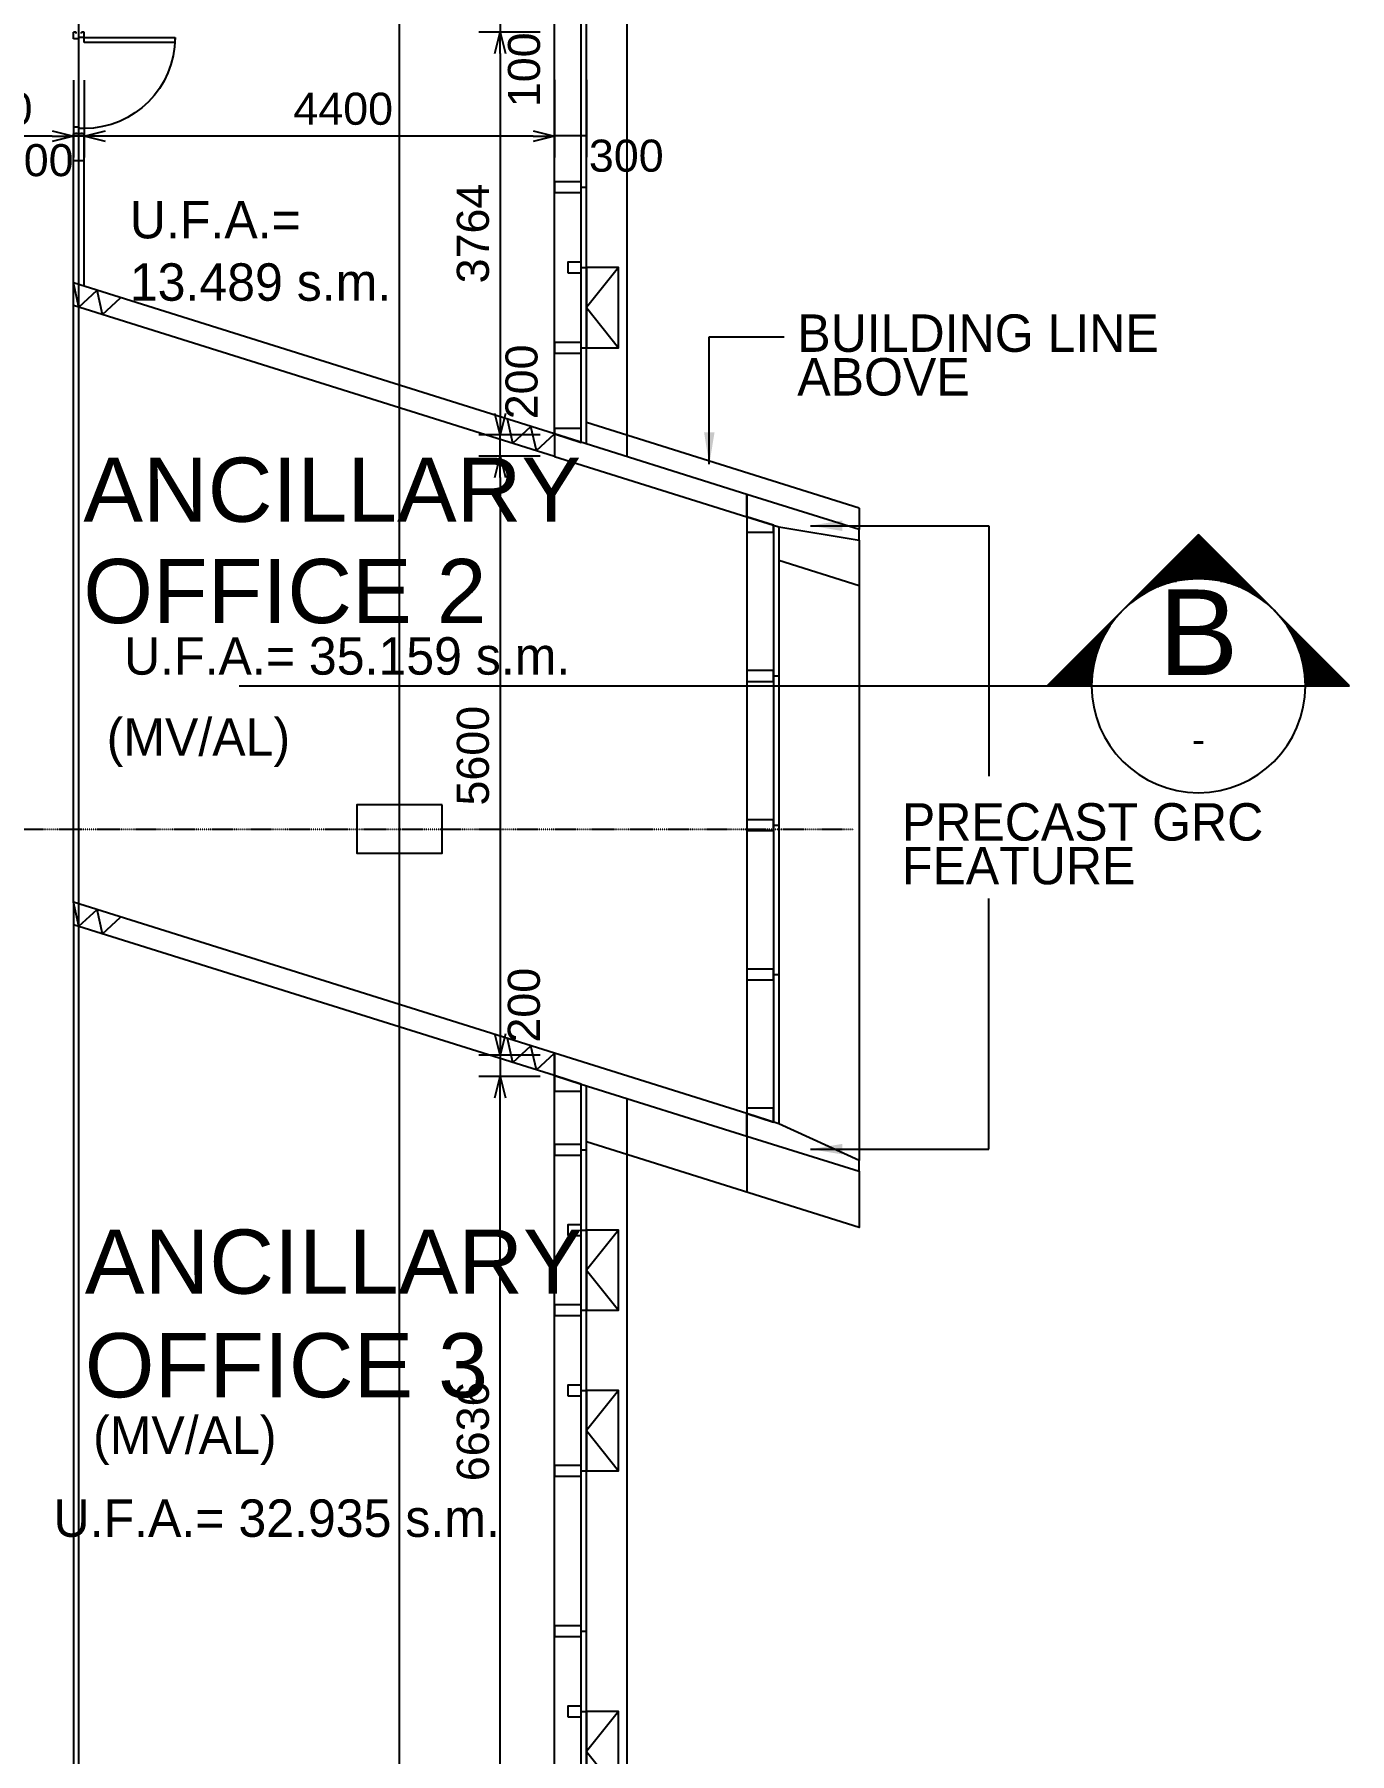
# Model space of a CAD drawing. Header units: millimetres. Extents: x 493 to 50177, y 313 to 55316.
# Drawn here: x 37873 to 50177, y 13540 to 29615 of the extents above; entities that cross this region are included whole.
import ezdxf
from ezdxf.enums import TextEntityAlignment as Align

# ---------------------------------------------------------------- set-up
doc = ezdxf.new("R2010")
doc.units = ezdxf.units.MM
doc.linetypes.add('DASHDOT', pattern=[1, 0.5, -0.25, 0, -0.25])
doc.layers.get('0').update_dxf_attribs({"color": 8})
doc.layers.get('Defpoints').update_dxf_attribs({"color": 8})
for name, color, linetype in [('DLN020__', 8, 'DASHDOT'), ('DLN030', 8, 'Continuous'), ('DLN040__', 8, 'Continuous'), ('DLN041_1', 8, 'Continuous'), ('DLN052__', 8, 'Continuous'), ('DLN061__1', 8, 'Continuous'), ('DLN210__', 8, 'Continuous'), ('DLN220__', 8, 'Continuous'), ('DLN280__', 8, 'Continuous'), ('DLN314__', 8, 'Continuous'), ('DLN324__', 8, 'Continuous'), ('DLN325__', 8, 'Continuous'), ('FITDOOR', 8, 'Continuous'), ('MARK', 8, 'Continuous')]:
    doc.layers.add(name, color=color, linetype=linetype)
doc.styles.add('ROMANS', font='swissl.ttf')
doc.styles.add('SWIS721LT450', font='swissl.ttf')
doc.styles.add('SWIS721LT750', font='swissl.ttf')
doc.dimstyles.new('INTDIM', dxfattribs={"dimscale": 200, "dimtxt": 2.25, "dimasz": 1.5, "dimexe": 1, "dimexo": 0, "dimgap": 1, "dimtad": 1, "dimdec": 0, "dimrnd": 1, "dimzin": 1, "dimdsep": 46, "dimtxsty": 'SWIS721LT450', "dimcen": 1, "dimclrd": 256, "dimclre": 256, "dimclrt": 256, "dimaunit": 1, "dimadec": 3, "dimazin": 0, "dimtfac": 1, "dimtdec": 0, "dimtix": 1, "dimtmove": 2, "dimatfit": 0, "dimfxl": 1, "dimtolj": 1, "dimtzin": 0, "dimarcsym": 0})

# ---------------------------------------------------------------- blocks, each defined once
blk = doc.blocks.new('DR1CR2')
at = {"layer": 'FITDOOR'}
for p, q in [((-50, 0), (-50, -50)), ((-50, 0), (0, 0)), ((0, 0), (0, -25)), ((-62.5, -50), (-50, -50)), ((-62.5, -50), (-62.5, -100)), ((-62.5, -100), (0, -100)), ((-12, -25), (0, -25)), ((-12, -75), (0, -75)), ((0, -75), (0, -100))]:
    blk.add_line(p, q, dxfattribs=at)
blk = doc.blocks.new('DR1AD')
at = {"layer": 'FITDOOR'}
for p, q in [((-45, 1), (0, 1)), ((-45, 1), (-45, 0)), ((0, 0), (0, 1)), ((-45, 0), (0, 0))]:
    blk.add_line(p, q, dxfattribs=at)
blk = doc.blocks.new('DR1AM')
at = {"layer": 'FITDOOR'}
blk.add_arc((0, 0), 1, 90, 180, dxfattribs=at)
blk = doc.blocks.new('DR1CL2')
at = {"layer": 'FITDOOR'}
for p, q in [((50, 0), (0, 0)), ((0, 0), (0, -25)), ((50, 0), (50, -50)), ((12, -25), (0, -25)), ((0, -75), (0, -100)), ((12, -75), (0, -75)), ((62.5, -100), (0, -100)), ((62.5, -50), (50, -50)), ((62.5, -50), (62.5, -100))]:
    blk.add_line(p, q, dxfattribs=at)
blk = doc.blocks.new('DIMARR')
for p, q in [((-1, 0.25), (0, 0)), ((-1, 0), (0, 0)), ((0, 0), (-1, -0.25))]:
    blk.add_line(p, q)
blk = doc.blocks.new('*D248')
at = {"layer": 'Defpoints', "color": 0, "transparency": 16777216}
for p in [(36539, 29387), (38239, 29387), (36539, 28664)]:
    blk.add_point(p, dxfattribs=at)
at = {"layer": 'DLN030', "lineweight": -2, "transparency": 16777216}
for p, q in [((36539, 29187), (36539, 28464)), ((38239, 29187), (38239, 28464)), ((38039, 28664), (36739, 28664))]:
    blk.add_line(p, q, dxfattribs=at)
at = {"layer": 'DLN030', "lineweight": -2, "transparency": 16777216, "xscale": 200, "yscale": 200, "zscale": 200, "rotation": 180}
blk.add_blockref('DIMARR', (36539, 28664), dxfattribs=at)
at = {"layer": 'DLN030', "lineweight": -2, "transparency": 16777216, "xscale": 200, "yscale": 200, "zscale": 200}
blk.add_blockref('DIMARR', (38239, 28664), dxfattribs=at)
at = {"layer": 'DLN030', "transparency": 16777216, "insert": (37389, 28918), "char_height": 300, "attachment_point": 5, "style": 'SWIS721LT450'}
blk.add_mtext('\\A1;1700', dxfattribs=at)
blk = doc.blocks.new('*D249')
at = {"layer": 'Defpoints', "color": 0, "transparency": 16777216}
for p in [(38239, 29387), (38339, 29387), (38239, 28664)]:
    blk.add_point(p, dxfattribs=at)
at = {"layer": 'DLN030', "lineweight": -2, "transparency": 16777216}
for p, q in [((38239, 29187), (38239, 28464)), ((38339, 29187), (38339, 28464)), ((38339, 28664), (38239, 28664))]:
    blk.add_line(p, q, dxfattribs=at)
at = {"layer": 'DLN030', "transparency": 16777216, "insert": (37890, 28437), "char_height": 300, "attachment_point": 5, "style": 'SWIS721LT450'}
blk.add_mtext('\\A1;100', dxfattribs=at)
blk = doc.blocks.new('*D250')
at = {"layer": 'Defpoints', "color": 0, "transparency": 16777216}
for p in [(38339, 29387), (42739, 29387), (38339, 28664)]:
    blk.add_point(p, dxfattribs=at)
at = {"layer": 'DLN030', "lineweight": -2, "transparency": 16777216}
for p, q in [((38339, 29187), (38339, 28464)), ((42739, 29187), (42739, 28464)), ((42539, 28664), (38539, 28664))]:
    blk.add_line(p, q, dxfattribs=at)
at = {"layer": 'DLN030', "lineweight": -2, "transparency": 16777216, "xscale": 200, "yscale": 200, "zscale": 200, "rotation": 180}
blk.add_blockref('DIMARR', (38339, 28664), dxfattribs=at)
at = {"layer": 'DLN030', "lineweight": -2, "transparency": 16777216, "xscale": 200, "yscale": 200, "zscale": 200}
blk.add_blockref('DIMARR', (42739, 28664), dxfattribs=at)
at = {"layer": 'DLN030', "transparency": 16777216, "insert": (40762, 28918), "char_height": 300, "attachment_point": 5, "style": 'SWIS721LT450'}
blk.add_mtext('\\A1;4400', dxfattribs=at)
blk = doc.blocks.new('*D251')
at = {"layer": 'Defpoints', "color": 0, "transparency": 16777216}
for p in [(42739, 29391), (43039, 29391), (42739, 28668)]:
    blk.add_point(p, dxfattribs=at)
at = {"layer": 'DLN030', "lineweight": -2, "transparency": 16777216}
for p, q in [((42739, 29191), (42739, 28468)), ((43039, 29191), (43039, 28468)), ((43039, 28668), (42739, 28668))]:
    blk.add_line(p, q, dxfattribs=at)
at = {"layer": 'DLN030', "transparency": 16777216, "insert": (43410, 28479), "char_height": 300, "attachment_point": 5, "style": 'SWIS721LT450'}
blk.add_mtext('\\A1;300', dxfattribs=at)
blk = doc.blocks.new('*D278')
at = {"layer": 'Defpoints', "color": 0, "transparency": 16777216}
for p in [(42231, 29635), (42805, 29735), (42805, 29635)]:
    blk.add_point(p, dxfattribs=at)
at = {"layer": 'DLN030', "lineweight": -2, "transparency": 16777216}
for p, q in [((42605, 29735), (42031, 29735)), ((42605, 29635), (42031, 29635)), ((42231, 29735), (42231, 29635))]:
    blk.add_line(p, q, dxfattribs=at)
at = {"layer": 'DLN030', "transparency": 16777216, "insert": (42455, 29284), "char_height": 300, "attachment_point": 5, "rotation": 90, "style": 'SWIS721LT450'}
blk.add_mtext('\\A1;100', dxfattribs=at)
blk = doc.blocks.new('*D279')
at = {"layer": 'Defpoints', "color": 0, "transparency": 16777216}
for p in [(42805, 29635), (42231, 25871), (42805, 25871)]:
    blk.add_point(p, dxfattribs=at)
at = {"layer": 'DLN030', "lineweight": -2, "transparency": 16777216}
for p, q in [((42605, 29635), (42031, 29635)), ((42231, 29435), (42231, 26071)), ((42605, 25871), (42031, 25871))]:
    blk.add_line(p, q, dxfattribs=at)
at = {"layer": 'DLN030', "lineweight": -2, "transparency": 16777216, "xscale": 200, "yscale": 200, "zscale": 200}
for p, rotation in [((42231, 29635), 90), ((42231, 25871), 270)]:
    blk.add_blockref('DIMARR', p, dxfattribs=dict(at, rotation=rotation))
at = {"layer": 'DLN030', "transparency": 16777216, "insert": (41977, 27753), "char_height": 300, "attachment_point": 5, "rotation": 90, "style": 'SWIS721LT450'}
blk.add_mtext('\\A1;3764', dxfattribs=at)
blk = doc.blocks.new('*D280')
at = {"layer": 'Defpoints', "color": 0, "transparency": 16777216}
for p in [(42231, 19871), (42805, 19871), (42805, 13235)]:
    blk.add_point(p, dxfattribs=at)
at = {"layer": 'DLN030', "lineweight": -2, "transparency": 16777216}
for p, q in [((42605, 19871), (42031, 19871)), ((42231, 13435), (42231, 19671)), ((42605, 13235), (42031, 13235))]:
    blk.add_line(p, q, dxfattribs=at)
at = {"layer": 'DLN030', "lineweight": -2, "transparency": 16777216, "xscale": 200, "yscale": 200, "zscale": 200}
for p, rotation in [((42231, 19871), 90), ((42231, 13235), 270)]:
    blk.add_blockref('DIMARR', p, dxfattribs=dict(at, rotation=rotation))
at = {"layer": 'DLN030', "transparency": 16777216, "insert": (41977, 16553), "char_height": 300, "attachment_point": 5, "rotation": 90, "style": 'SWIS721LT450'}
blk.add_mtext('\\A1;6636', dxfattribs=at)
blk = doc.blocks.new('*D322')
at = {"layer": 'Defpoints', "color": 0, "transparency": 16777216}
for p in [(42805, 25671), (42231, 20071), (42805, 20071)]:
    blk.add_point(p, dxfattribs=at)
at = {"layer": 'DLN030', "lineweight": -2, "transparency": 16777216}
for p, q in [((42605, 25671), (42031, 25671)), ((42231, 25471), (42231, 20271)), ((42605, 20071), (42031, 20071))]:
    blk.add_line(p, q, dxfattribs=at)
at = {"layer": 'DLN030', "lineweight": -2, "transparency": 16777216, "xscale": 200, "yscale": 200, "zscale": 200}
for p, rotation in [((42231, 25671), 90), ((42231, 20071), 270)]:
    blk.add_blockref('DIMARR', p, dxfattribs=dict(at, rotation=rotation))
at = {"layer": 'DLN030', "transparency": 16777216, "insert": (41977, 22871), "char_height": 300, "attachment_point": 5, "rotation": 90, "style": 'SWIS721LT450'}
blk.add_mtext('\\A1;5600', dxfattribs=at)
blk = doc.blocks.new('*D323')
at = {"layer": 'Defpoints', "color": 0, "transparency": 16777216}
for p in [(42231, 25871), (42605, 25871), (42605, 25671)]:
    blk.add_point(p, dxfattribs=at)
at = {"layer": 'DLN030', "lineweight": -2, "transparency": 16777216}
for p, q in [((42405, 25871), (42031, 25871)), ((42231, 25671), (42231, 25871)), ((42405, 25671), (42031, 25671))]:
    blk.add_line(p, q, dxfattribs=at)
at = {"layer": 'DLN030', "transparency": 16777216, "insert": (42432, 26366), "char_height": 300, "attachment_point": 5, "rotation": 90, "style": 'SWIS721LT450'}
blk.add_mtext('\\A1;200', dxfattribs=at)
blk = doc.blocks.new('*D324')
at = {"layer": 'Defpoints', "color": 0, "transparency": 16777216}
for p in [(42620, 20071), (42231, 19871), (42605, 19871)]:
    blk.add_point(p, dxfattribs=at)
at = {"layer": 'DLN030', "lineweight": -2, "transparency": 16777216}
for p, q in [((42420, 20071), (42031, 20071)), ((42231, 20071), (42231, 19871)), ((42405, 19871), (42031, 19871))]:
    blk.add_line(p, q, dxfattribs=at)
at = {"layer": 'DLN030', "transparency": 16777216, "insert": (42454, 20538), "char_height": 300, "attachment_point": 5, "rotation": 90, "style": 'SWIS721LT450'}
blk.add_mtext('\\A1;200', dxfattribs=at)
blk = doc.blocks.new('*X29')
for p, q in [((61385, 54862), (61514, 54862)), ((61398, 54875), (61501, 54875)), ((61410, 54888), (61489, 54888)), ((61423, 54900), (61476, 54900)), ((61435, 54912), (61464, 54912)), ((61448, 54925), (61451, 54925)), ((61260, 54738), (61639, 54738)), ((61273, 54750), (61626, 54750)), ((61285, 54762), (61614, 54762)), ((61298, 54775), (61601, 54775)), ((61310, 54788), (61589, 54788)), ((61323, 54800), (61576, 54800)), ((61335, 54812), (61564, 54812)), ((61348, 54825), (61551, 54825)), ((61360, 54838), (61539, 54838)), ((61373, 54850), (61526, 54850)), ((61148, 54625), (61751, 54625)), ((61160, 54638), (61739, 54638)), ((61173, 54650), (61726, 54650)), ((61185, 54662), (61714, 54662)), ((61198, 54675), (61701, 54675)), ((61210, 54688), (61689, 54688)), ((61223, 54700), (61676, 54700)), ((61235, 54712), (61664, 54712)), ((61248, 54725), (61651, 54725)), ((61023, 54500), (61049, 54500)), ((61035, 54512), (61069, 54512)), ((61048, 54525), (61091, 54525)), ((61060, 54538), (61115, 54538)), ((61073, 54550), (61142, 54550)), ((61085, 54562), (61171, 54562)), ((61098, 54575), (61205, 54575)), ((61110, 54588), (61245, 54588)), ((61123, 54600), (61295, 54600)), ((61135, 54612), (61377, 54612)), ((61522, 54612), (61764, 54612)), ((61604, 54600), (61776, 54600)), ((61654, 54588), (61789, 54588)), ((61694, 54575), (61801, 54575)), ((61728, 54562), (61814, 54562)), ((61757, 54550), (61826, 54550)), ((61784, 54538), (61839, 54538)), ((61808, 54525), (61851, 54525)), ((61830, 54512), (61864, 54512)), ((61850, 54500), (61876, 54500)), ((60898, 54375), (60899, 54375)), ((60910, 54388), (60910, 54388)), ((60935, 54412), (60936, 54412)), ((60948, 54425), (60949, 54425)), ((60960, 54438), (60964, 54438)), ((60973, 54450), (60979, 54450)), ((60985, 54462), (60995, 54462)), ((60998, 54475), (61012, 54475)), ((61010, 54488), (61030, 54488)), ((61869, 54488), (61889, 54488)), ((61887, 54475), (61901, 54475)), ((61904, 54462), (61914, 54462)), ((61920, 54450), (61926, 54450)), ((61935, 54438), (61939, 54438)), ((61950, 54425), (61951, 54425)), ((61963, 54412), (61964, 54412)), ((61989, 54388), (61989, 54388)), ((62000, 54375), (62001, 54375)), ((60785, 54262), (60813, 54262)), ((60798, 54275), (60821, 54275)), ((60810, 54288), (60829, 54288)), ((60823, 54300), (60838, 54300)), ((60835, 54312), (60847, 54312)), ((60848, 54325), (60856, 54325)), ((60860, 54338), (60866, 54338)), ((60873, 54350), (60877, 54350)), ((60885, 54362), (60887, 54362)), ((62012, 54362), (62014, 54362)), ((62022, 54350), (62026, 54350)), ((62033, 54338), (62039, 54338)), ((62043, 54325), (62051, 54325)), ((62052, 54312), (62064, 54312)), ((62061, 54300), (62076, 54300)), ((62070, 54288), (62089, 54288)), ((62078, 54275), (62101, 54275)), ((62086, 54262), (62114, 54262)), ((60660, 54138), (60750, 54138)), ((60673, 54150), (60755, 54150)), ((60685, 54162), (60761, 54162)), ((60698, 54175), (60766, 54175)), ((60710, 54188), (60772, 54188)), ((60723, 54200), (60778, 54200)), ((60735, 54212), (60784, 54212)), ((60748, 54225), (60791, 54225)), ((60760, 54238), (60798, 54238)), ((60773, 54250), (60805, 54250)), ((62094, 54250), (62126, 54250)), ((62101, 54238), (62139, 54238)), ((62108, 54225), (62151, 54225)), ((62115, 54212), (62164, 54212)), ((62121, 54200), (62176, 54200)), ((62127, 54188), (62189, 54188)), ((62133, 54175), (62201, 54175)), ((62138, 54162), (62214, 54162)), ((62144, 54150), (62226, 54150)), ((62149, 54138), (62239, 54138)), ((60535, 54012), (60714, 54012)), ((60548, 54025), (60717, 54025)), ((60560, 54038), (60719, 54038)), ((60573, 54050), (60722, 54050)), ((60585, 54062), (60726, 54062)), ((60598, 54075), (60729, 54075)), ((60610, 54088), (60733, 54088)), ((60623, 54100), (60737, 54100)), ((60635, 54112), (60741, 54112)), ((60648, 54125), (60746, 54125)), ((62153, 54125), (62251, 54125)), ((62158, 54112), (62264, 54112)), ((62162, 54100), (62276, 54100)), ((62166, 54088), (62289, 54088)), ((62170, 54075), (62301, 54075)), ((62173, 54062), (62314, 54062)), ((62177, 54050), (62326, 54050)), ((62180, 54038), (62339, 54038)), ((62182, 54025), (62351, 54025)), ((62185, 54012), (62364, 54012)), ((60423, 53900), (60700, 53900)), ((60435, 53912), (60701, 53912)), ((60448, 53925), (60702, 53925)), ((60460, 53938), (60703, 53938)), ((60473, 53950), (60704, 53950)), ((60485, 53962), (60706, 53962)), ((60498, 53975), (60707, 53975)), ((60510, 53988), (60709, 53988)), ((60523, 54000), (60712, 54000)), ((62187, 54000), (62376, 54000)), ((62190, 53988), (62389, 53988)), ((62192, 53975), (62401, 53975)), ((62193, 53962), (62414, 53962)), ((62195, 53950), (62426, 53950)), ((62196, 53938), (62439, 53938)), ((62197, 53925), (62451, 53925)), ((62198, 53912), (62464, 53912)), ((62199, 53900), (62476, 53900)), ((60398, 53875), (60700, 53875)), ((60410, 53888), (60700, 53888)), ((62199, 53888), (62489, 53888)), ((62199, 53875), (62501, 53875))]:
    blk.add_line(p, q)
blk = doc.blocks.new('SECHR')
at = {"layer": 'MARK'}
for p, q in [((0.586, 0), (2, 1.414)), ((3.414, 0), (2, 1.414)), ((0, 0), (3.414, 0))]:
    blk.add_line(p, q, dxfattribs=at)
for start, end in [(0, 180), (180, 0)]:
    blk.add_arc((2, 0), 1, start, end, dxfattribs=at)
at = {"layer": 'MARK', "xscale": 0.001333333333604969, "yscale": 0.001333333333604969, "zscale": 0.001333333333604969}
blk.add_blockref('*X29', (-79.933, -71.821), dxfattribs=at)
at = {"layer": 'MARK', "style": 'ROMANS'}
for tag, height, p in [('SECHR1', 0.8, (2, 0.5)), ('SECHR2', 0.267, (2, -0.5))]:
    blk.add_attdef(tag, text='', height=height, dxfattribs=at).set_placement(p, align=Align.MIDDLE)
blk = doc.blocks.new('MAGENTA')
at = {"layer": 'DLN314__'}
blk.add_line((-212508, -468222), (-212508, -468172), dxfattribs=at)
blk.add_lwpolyline([(-212458, -468472), (-212458, -468222), (-212558, -468222), (-212558, -468472)], close=True, dxfattribs=at)
blk = doc.blocks.new('w')
at = {"layer": 'DLN061__1'}
for p, q in [((-380707, -515975), (-380854, -515719)), ((-380707, -515975), (-380559, -515719)), ((-380411, -515975), (-380559, -515719)), ((-380411, -515975), (-380263, -515719))]:
    blk.add_line(p, q, dxfattribs=at)
blk = doc.blocks.new('A$C75032E79')
at = {"layer": 'DLN314__', "ltscale": 0.05}
blk.add_lwpolyline([(-750, 0), (0, 0), (0, 300), (-750, 300)], close=True, dxfattribs=at)
blk.add_lwpolyline([(-750, 300), (-375, 0), (0, 300)], dxfattribs=at)
blk = doc.blocks.new('MAGETA-2')
at = {"layer": 'DLN314__'}
blk.add_line((-211908, -468637), (-211908, -468587), dxfattribs=at)
blk.add_lwpolyline([(-211858, -468762), (-211858, -468637), (-211958, -468637), (-211958, -468762)], close=True, dxfattribs=at)

msp = doc.modelspace()

# ---------------------------------------------------------------- linework, layer by layer
at = {"layer": 'DLN020__'}
for p, q in [((38288.6, 5956.3), (38288.6, 51206.3)), ((41288.6, 5956.3), (41288.6, 51206.3)), ((1788.6, 22185), (45540.1, 22185))]:
    msp.add_line(p, q, dxfattribs=at)
at = {"layer": 'DLN052__', "ltscale": 0.5}
msp.add_line((39788.6, 23524.8), (46762.7, 23524.8), dxfattribs=at)
at = {"layer": 'DLN210__'}
for p, q in [((45588.6, 24885), (45588.6, 19085)), ((45588.6, 24460), (44838.6, 24695.3)), ((44538.6, 19314.4), (44538.6, 18789.4))]:
    msp.add_line(p, q, dxfattribs=at)
for points in [[(44538.6, 25314.4), (44538.6, 25104.8), (44788.6, 25026.4), (44838.6, 25010.7), (45588.6, 24885), (45588.6, 24985)], [(44838.6, 19429.9), (44538.6, 19524), (44538.6, 19314.4), (45588.6, 18985), (45588.6, 19085)]]:
    msp.add_lwpolyline(points, close=True, dxfattribs=at)
msp.add_lwpolyline([(45588.6, 18985), (45588.6, 18460), (43038.6, 19260)], dxfattribs=at)
at = {"layer": 'DLN220__'}
for p, q in [((38338.6, 28685), (38238.6, 28685)), ((38338.6, 28685), (38238.6, 28685)), ((38238.6, 28435), (38238.6, 28685)), ((38338.6, 28435), (38338.6, 28685)), ((38238.6, 28435), (38338.6, 28435)), ((38238.6, 27081.3), (38238.6, 27290.9)), ((42738.6, 25879.1), (38238.6, 27290.9)), ((42738.6, 25669.5), (38238.6, 27081.3)), ((38238.6, 21500.5), (38238.6, 21290.9)), ((42738.6, 20088.7), (38238.6, 21500.5)), ((42738.6, 19879.1), (38238.6, 21290.9))]:
    msp.add_line(p, q, dxfattribs=at)
at = {"layer": 'DLN220__', "ltscale": 0.05}
for p, q in [((38238.6, 21500.5), (38238.6, 27081.3)), ((45588.6, 25185), (43038.6, 25985)), ((45588.6, 25185), (45588.6, 24985)), ((38238.6, 21290.9), (38238.6, 13235))]:
    msp.add_line(p, q, dxfattribs=at)
at = {"layer": 'DLN280__'}
for points in [[(42738.6, 25879.1), (42738.6, 25669.5), (44538.6, 25104.8), (44538.6, 25314.4)], [(41688.6, 22410), (40888.6, 22410), (40888.6, 21960), (41688.6, 21960)], [(42738.6, 20088.7), (42738.6, 19879.1), (42988.6, 19800.7), (44538.6, 19314.4), (44538.6, 19524)]]:
    msp.add_lwpolyline(points, close=True, dxfattribs=at)
at = {"layer": 'DLN314__'}
for p, q in [((43418.6, 25665.8), (43418.6, 45315)), ((42988.6, 25800.7), (42988.6, 44885)), ((43038.6, 25785), (43038.6, 44935)), ((42738.6, 25879.1), (42738.6, 44635)), ((44538.6, 25104.8), (44538.6, 19524)), ((44788.6, 25026.4), (44788.6, 19445.6)), ((44788.6, 25026.4), (44788.6, 25026.1)), ((44838.6, 25010.7), (44838.6, 19429.9)), ((45588.6, 24885), (45588.6, 24885)), ((45588.6, 24885), (45588.6, 24885)), ((42738.6, 8735), (42738.6, 20079.1)), ((42988.6, 8485), (42988.6, 19800.7)), ((43038.6, 8435), (43038.6, 19785)), ((43418.6, 8055), (43418.6, 19665.8))]:
    msp.add_line(p, q, dxfattribs=at)
for points in [[(42738.6, 25879.1), (42988.6, 25800.7), (42988.6, 25929.1), (42738.6, 25929.1)], [(44538.6, 24960.3), (44788.6, 24960.3), (44788.6, 25026.4), (44538.6, 25104.8)], [(42738.6, 19734.6), (42988.6, 19734.6), (42988.6, 19800.7), (42738.6, 19879.1)], [(44538.6, 19524), (44788.6, 19445.6), (44788.6, 19574), (44538.6, 19574)]]:
    msp.add_lwpolyline(points, close=True, dxfattribs=at)
at = {"layer": 'DLN324__'}
for p, q in [((38238.6, 27290.9), (38238.6, 28435)), ((38288.6, 27275.2), (38288.6, 28435)), ((38338.6, 27259.5), (38338.6, 28435))]:
    msp.add_line(p, q, dxfattribs=at)

# ---------------------------------------------------------------- block references
at = {"layer": 'DLN052__', "xscale": 1000, "yscale": 1000, "zscale": 1000}
msp.add_blockref('SECHR', (46762.7, 23524.8), dxfattribs=at).add_auto_attribs({'SECHR1': 'B', 'SECHR2': '-'})
at = {"layer": 'DLN061__1', "xscale": 0.7812500000000001, "yscale": 0.7812500000000001, "zscale": 0.7812500000000001, "rotation": 342.582029245692}
for p in [(442743.7, 322655.7), (446803, 321382.2), (442743.7, 316865.3), (446803, 315591.8)]:
    msp.add_blockref('w', p, dxfattribs=at)
at = {"layer": 'DLN314__', "rotation": 270}
for name, p in [('MAGENTA', (511210.6, -184322.5)), ('MAGETA-2', (511625.5, -184472.8)), ('MAGENTA', (511210.6, -185822.5)), ('MAGENTA', (513010.6, -188892)), ('MAGENTA', (513010.6, -190287.2)), ('MAGENTA', (513010.6, -191682.4)), ('MAGENTA', (511210.6, -193322.5)), ('MAGETA-2', (511625.5, -193472.8)), ('MAGENTA', (511210.6, -194822.5)), ('MAGETA-2', (511625.5, -194972.8)), ('MAGENTA', (511210.6, -196322.5)), ('MAGENTA', (511210.6, -197822.5)), ('MAGETA-2', (511625.5, -197972.8))]:
    msp.add_blockref(name, p, dxfattribs=at)
at = {"layer": 'DLN314__', "ltscale": 0.05, "rotation": 270}
for p in [(43038.6, 26685), (43038.6, 17685), (43038.6, 16185), (43038.6, 13185)]:
    msp.add_blockref('A$C75032E79', p, dxfattribs=at)
at = {"layer": 'DLN325__', "xscale": -1, "rotation": 270}
for name, p in [('DR1CR2', (38338.6, 29635)), ('DR1CL2', (38338.6, 28685))]:
    msp.add_blockref(name, p, dxfattribs=at)
at = {"layer": 'DLN325__', "xscale": -1, "yscale": 850, "rotation": 270}
msp.add_blockref('DR1AD', (38338.6, 29585), dxfattribs=at)
at = {"layer": 'DLN325__', "xscale": -850, "yscale": 850, "zscale": 850, "rotation": 270.0000000000078}
msp.add_blockref('DR1AM', (38338.6, 29585), dxfattribs=at)

# ---------------------------------------------------------------- texts
at = {"layer": 'DLN040__', "char_height": 350, "width": 4317.27, "attachment_point": 7, "line_spacing_factor": 0.7, "style": 'SWIS721LT750'}
for s, insert in [('{\\fUnivers|b0|i0|c0|p34;BUILDING LINE ABOVE}', (45009.8, 26233.4)), ('{\\fUnivers|b0|i0|c0|p34;PRECAST GRC FEATURE}', (45988.4, 21663.3))]:
    msp.add_mtext(s, dxfattribs=dict(at, insert=insert))
at = {"layer": 'DLN041_1', "style": 'SWIS721LT750'}
for s, p in [('ANCILLARY', (38330.6, 25057.8)), ('OFFICE 2', (38330.6, 24110.2)), ('ANCILLARY ', (38344.7, 17840.4)), ('OFFICE 3', (38344.7, 16871.6))]:
    msp.add_text(s, height=600, dxfattribs=at).set_placement(p)
at = {"layer": 'DLN041_1', "char_height": 350, "attachment_point": 7, "style": 'SWIS721LT750'}
for s, insert, width in [('{\\fUnivers|b0|i0|c0|p34;U.F.A.= \\P13.489 s.m.}', (38766, 27119.6), 3069.175), ('{\\fUnivers|b0|i0|c0|p34;U.F.A.= 35.159 s.m.}', (38711.5, 23623.6), 7280.208), ('{\\fUnivers|b0|i0|c0|p34;(MV/AL)}', (38549.2, 22765.7), 9007.441), ('{\\fUnivers|b0|i0|c0|p34;(MV/AL)}', (38422, 16237.7), 9007.441), ('{\\fUnivers|b0|i0|c0|p34;U.F.A.= 32.935 s.m.}', (38052.3, 15562.1), 7280.208)]:
    msp.add_mtext(s, dxfattribs=dict(at, insert=insert, width=width))

# ---------------------------------------------------------------- dimensions: what is measured, and where the dimension line sits
at = {"layer": 'DLN030'}
for base, p1, p2, angle, picture, middle in [((42231.2, 25871.3), (42804.5, 29635), (42804.5, 25871.3), 90, '*D279', (41977.1, 27753.1)), ((42231.2, 20071.3), (42804.5, 25671.3), (42804.5, 20071.3), 90, '*D322', (41977.1, 22871.3)), ((42231.2, 19871.3), (42804.5, 13235), (42804.5, 19871.3), 270, '*D280', (41977.1, 16553.1))]:
    dim = msp.add_linear_dim(base=base, p1=p1, p2=p2, angle=angle, dimstyle='INTDIM', override={"dimscale": 1, "dimtxt": 300, "dimasz": 200, "dimexe": 200, "dimexo": 200, "dimgap": 100, "dimrnd": 0, "dimzin": 0, "dimblk": 'DIMARR', "dimcen": 200, "dimclrt": 256}, dxfattribs=at)
    dim.commit()
    dim.dimension.update_dxf_attribs({"geometry": picture, "text_midpoint": middle})
for base, p1, p2, picture, middle in [((42231.2, 29635), (42804.5, 29735), (42804.5, 29635), '*D278', (42454.9, 29283.8)), ((42231.2, 25871.3), (42604.5, 25671.3), (42604.5, 25871.3), '*D323', (42431.8, 26366)), ((42231.2, 19871.3), (42619.7, 20071.3), (42604.5, 19871.3), '*D324', (42453.5, 20537.8))]:
    dim = msp.add_linear_dim(base=base, p1=p1, p2=p2, angle=90, dimstyle='INTDIM', override={"dimscale": 1, "dimtxt": 300, "dimasz": 200, "dimexe": 200, "dimexo": 200, "dimgap": 100, "dimrnd": 0, "dimzin": 0, "dimblk": 'DIMARR', "dimcen": 200, "dimclrt": 256}, dxfattribs=at)
    dim.commit()
    dim.dimension.update_dxf_attribs({"geometry": picture, "text_midpoint": middle, "dimtype": 160})
dim = msp.add_linear_dim(base=(36538.6, 28664), p1=(38238.6, 29387.1), p2=(36538.6, 29387.1), dimstyle='INTDIM', override={"dimscale": 1, "dimtxt": 300, "dimasz": 200, "dimexe": 200, "dimexo": 200, "dimgap": 100, "dimrnd": 0, "dimzin": 0, "dimblk": 'DIMARR', "dimcen": 200, "dimclrt": 256}, dxfattribs=at)
dim.commit()
dim.dimension.update_dxf_attribs({"geometry": '*D248', "text_midpoint": (37388.6, 28918.2)})
for base, p1, p2, picture, middle in [((38238.6, 28664), (38338.6, 29387.1), (38238.6, 29387.1), '*D249', (37890, 28437.5)), ((38338.6, 28664), (42738.6, 29387.1), (38338.6, 29387.1), '*D250', (40761.6, 28918.2)), ((42738.6, 28667.5), (43038.6, 29390.6), (42738.6, 29390.6), '*D251', (43410.5, 28479))]:
    dim = msp.add_linear_dim(base=base, p1=p1, p2=p2, dimstyle='INTDIM', override={"dimscale": 1, "dimtxt": 300, "dimasz": 200, "dimexe": 200, "dimexo": 200, "dimgap": 100, "dimrnd": 0, "dimzin": 0, "dimblk": 'DIMARR', "dimcen": 200, "dimclrt": 256}, dxfattribs=at)
    dim.commit()
    dim.dimension.update_dxf_attribs({"geometry": picture, "text_midpoint": middle, "dimtype": 160})

# ---------------------------------------------------------------- leaders
at = {"layer": 'DLN040__'}
for points, override in [([(44186.7, 25595.4), (44186.7, 26786.9), (44886.2, 26786.9)], {"dimgap": 1, "dimtad": 0}), ([(45132, 25021.1), (46802.3, 25021.1), (46802.3, 22678.4)], {"dimtad": 0}), ([(45132, 19192), (46802.3, 19192), (46802.3, 21534.7)], {"dimtad": 0})]:
    msp.add_leader(points, dimstyle='INTDIM', override=override, dxfattribs=at)

doc.saveas('drawing.dxf')
